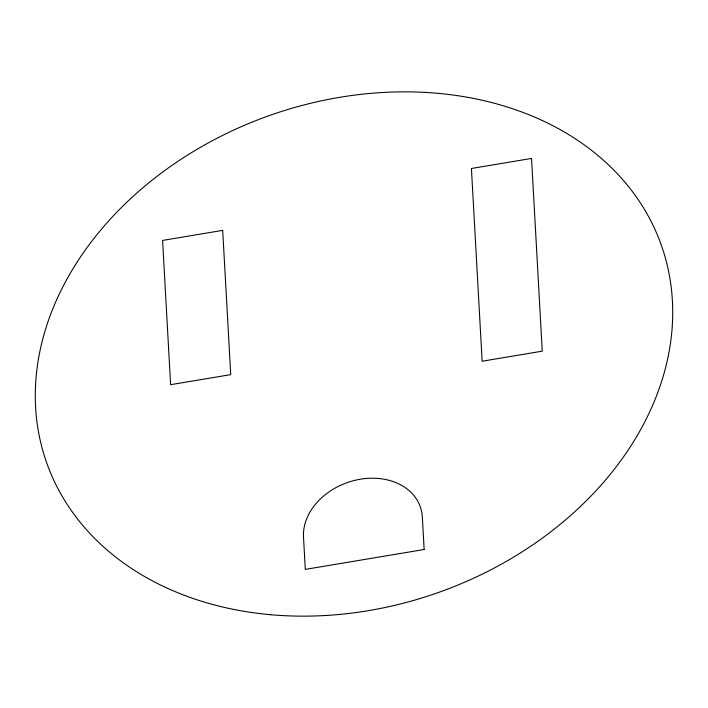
<?xml version="1.0" encoding="UTF-8"?>
<svg xmlns="http://www.w3.org/2000/svg" width="708" height="708" viewBox="0 0 708 708"><rect width="100%" height="100%" fill="white"/><g stroke="black" fill="none" stroke-linecap="round" stroke-linejoin="round"><path stroke-width="1.06" d="M531.54 158.433L471.422 168.495L482.139 361.23L542.248 351.168L531.54 158.433M222.701 230.366L162.583 240.419L170.61 384.692L230.719 374.629L222.701 230.366M424.145 549.496L305.298 569.391L303.537 537.638A60.853 47.224 -19.5 0 1 360.266 479.228A60.853 47.224 -19.5 0 1 422.384 517.752L424.145 549.496M270.642 614.712A326.016 253.004 -19.5 0 0 662.086 247.375A326.016 253.004 -19.5 0 0 129.272 199.913A326.016 253.004 -19.5 0 0 270.642 614.712"/></g></svg>
